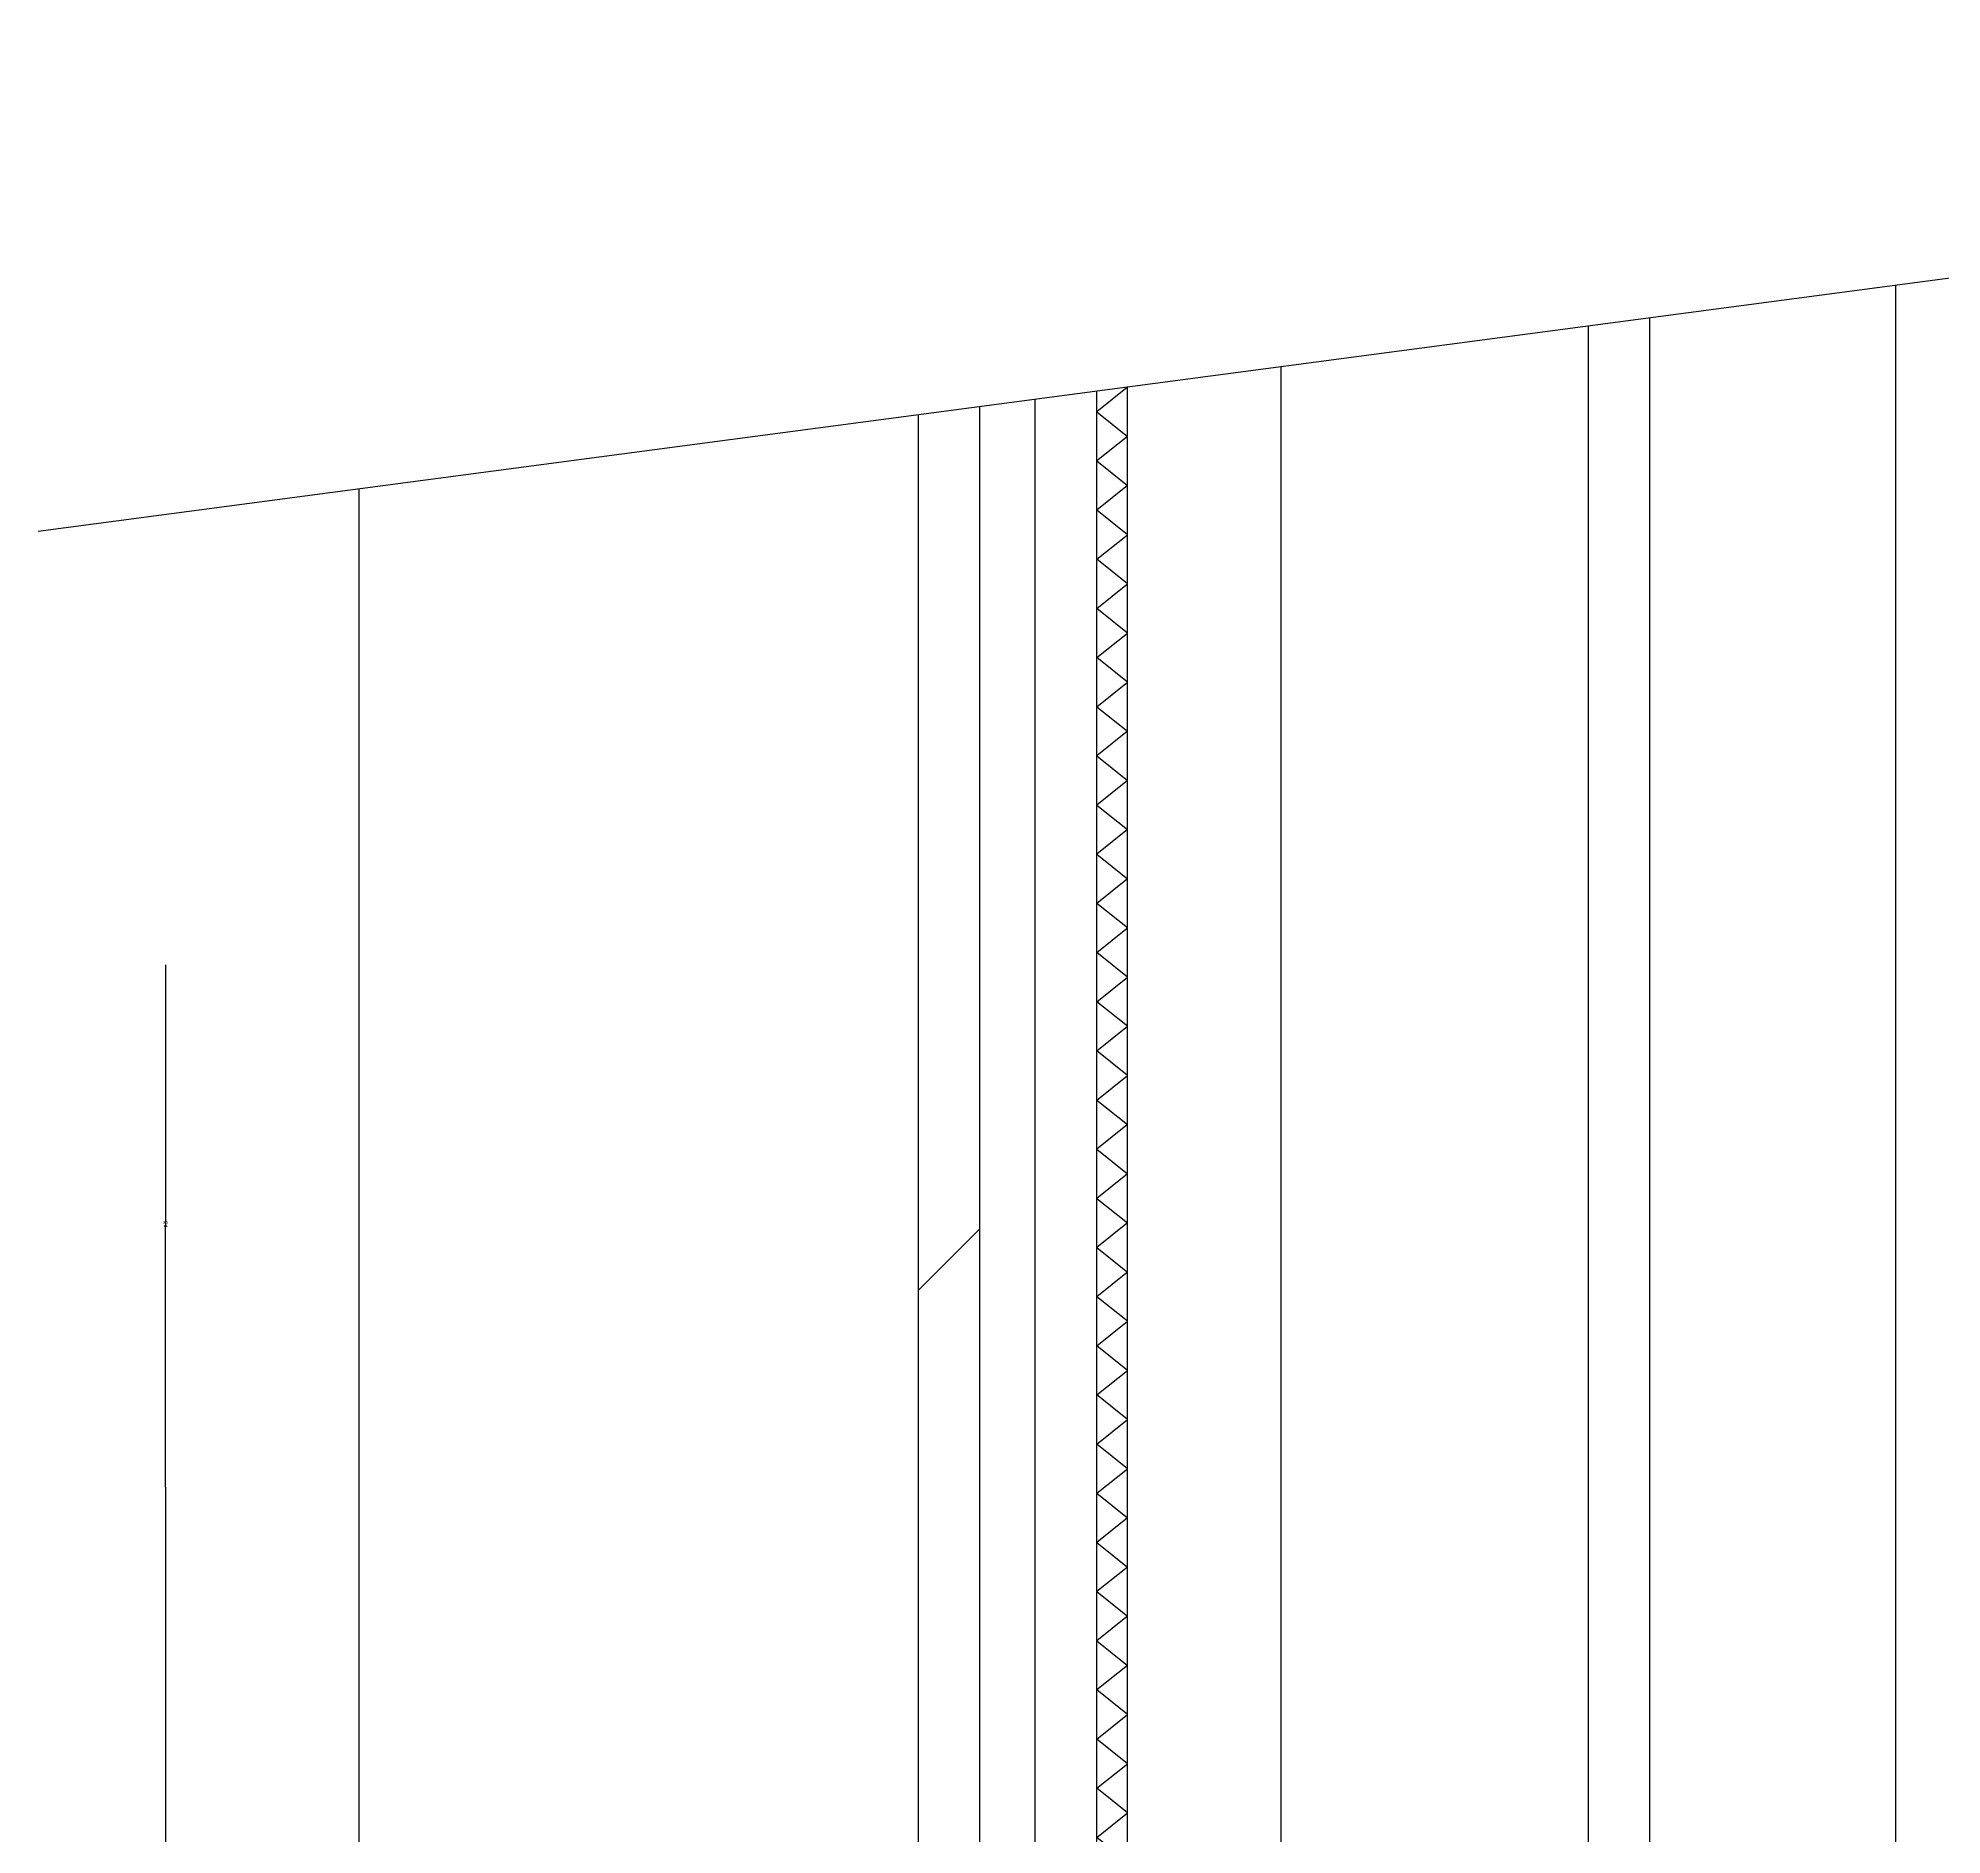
# Model space of a CAD drawing. Header units: metres. Extents: x 53 to 5323, y 88 to 7028.
# Drawn here: x 3590 to 4209, y 3026 to 3611 of the extents above; entities that cross this region are included whole.
import ezdxf

# ---------------------------------------------------------------- set-up
doc = ezdxf.new("R2010")
doc.units = ezdxf.units.M
for name, color, linetype in [('3', 3, 'Continuous'), ('4', 4, 'Continuous'), ('7', 7, 'Continuous'), ('BH', 3, 'Continuous'), ('DIM', 3, 'Continuous')]:
    doc.layers.add(name, color=color, linetype=linetype)
doc.dimstyles.get("Standard").update_dxf_attribs({"dimtxt": 2.5, "dimasz": 2.5, "dimexe": 1.25, "dimexo": 0.625, "dimtad": 1, "dimcen": 2.5, "dimazin": 3, "dimtfac": 1, "dimtmove": 0, "dimatfit": 3})

# ---------------------------------------------------------------- blocks, each defined once
blk = doc.blocks.new('BH2')
at = {"layer": 'BH'}
blk.add_lwpolyline([(0, 32), (5, 28), (0, 24), (5, 20), (0, 16), (5, 12), (0, 8), (5, 4), (0, 0)], dxfattribs=at)
blk = doc.blocks.new('*D51')
for p, q in [((3631.5, 3308.89), (3631.5, 3223.89)), ((3631.25, 3223.89), (3631, 3223.89)), ((3631.5, 3138.89), (3631.5, 3223.89)), ((3631.5, 3223.89), (3631.5, 3223.89)), ((3631.75, 3223.89), (3632, 3223.89))]:
    blk.add_line(p, q)
at = {"layer": 'Defpoints'}
for p in [(3631.5, 3308.89), (3631.5, 3223.89), (3631.5, 3138.89)]:
    blk.add_point(p, dxfattribs=at)
at = {"layer": 'DIM', "insert": (3631.5, 3225.015), "char_height": 1, "attachment_point": 5}
blk.add_mtext('85', dxfattribs=at)
blk = doc.blocks.new('*D58')
for p, q in [((3631.5, 3138.89), (3631.5, 2973.89)), ((3631.25, 2973.89), (3631, 2973.89)), ((3631.5, 2808.89), (3631.5, 2973.89)), ((3631.5, 2973.89), (3631.5, 2973.89)), ((3631.75, 2973.89), (3632, 2973.89))]:
    blk.add_line(p, q)
at = {"layer": 'Defpoints'}
for p in [(3631.5, 3138.89), (3631.5, 2973.89), (3631.5, 2808.89)]:
    blk.add_point(p, dxfattribs=at)
at = {"layer": 'DIM', "insert": (3631.5, 2975.015), "char_height": 1, "attachment_point": 5}
blk.add_mtext('165', dxfattribs=at)

msp = doc.modelspace()

# ---------------------------------------------------------------- hatches: boundary and pattern name
at = {"layer": 'BH'}
h = msp.add_hatch(dxfattribs=at)
h.set_pattern_fill('ANSI32', scale=50)
h.paths.add_polyline_path([(3896.48, 3490.64), (3876.48, 3487.99), (3876.48, 2008.89), (3896.48, 2008.89)])

# ---------------------------------------------------------------- linework, layer by layer
at = {"layer": '4'}
for p, q in [((4094.48, 2008.89), (4094.48, 3516.89)), ((3994.48, 2048.89), (3994.48, 3503.63)), ((3876.48, 2008.89), (3876.48, 3487.99)), ((3896.48, 2008.89), (3896.48, 3490.64)), ((3914.48, 2048.89), (3914.48, 3493.02))]:
    msp.add_line(p, q, dxfattribs=at)
at = {"layer": '7'}
for p, q in [((4194.48, 2448.89), (4194.48, 3530.14)), ((4114.48, 2448.89), (4114.48, 3519.54)), ((3934.48, 2048.89), (3934.48, 3495.68)), ((3944.48, 2048.89), (3944.48, 3497))]:
    msp.add_line(p, q, dxfattribs=at)
at = {"layer": 'BH'}
msp.add_lwpolyline([(3944.37, 3496.99), (3944.48, 3496.89), (3934.48, 3488.89), (3944.48, 3480.89), (3934.48, 3472.89), (3944.48, 3464.89), (3934.48, 3456.89)], dxfattribs=at)
at = {"layer": 'DIM'}
for p, q in [((3589.99, 3450.01), (4800.87, 3610.52)), ((3694.48, 1627.1), (3694.48, 3463.86))]:
    msp.add_line(p, q, dxfattribs=at)

# ---------------------------------------------------------------- block references
at = {"layer": '3', "xscale": -2, "yscale": 2, "zscale": 2, "rotation": 180}
for p in [(3934.48, 3456.89), (3934.48, 3328.89), (3934.48, 3200.89), (3934.48, 3072.89)]:
    msp.add_blockref('BH2', p, dxfattribs=at)
at = {"layer": '3', "xscale": 2, "yscale": 2, "zscale": 2}
for p in [(3934.48, 3328.89), (3934.48, 3200.89), (3934.48, 3072.89)]:
    msp.add_blockref('BH2', p, dxfattribs=at)

# ---------------------------------------------------------------- dimensions: what is measured, and where the dimension line sits
at = {"layer": 'DIM'}
for base, p1, p2, text, picture, middle in [((3631.5, 3223.89), (3631.5, 3308.89), (3631.5, 3138.89), '85', '*D51', (3631.5, 3225.015)), ((3631.5, 2973.89), (3631.5, 3138.89), (3631.5, 2808.89), '165', '*D58', (3631.5, 2975.015))]:
    dim = msp.add_linear_dim(base=base, p1=p1, p2=p2, text=text, dimstyle='Standard', dxfattribs=at)
    dim.commit()
    dim.dimension.update_dxf_attribs({"geometry": picture, "text_midpoint": middle})

doc.saveas('drawing.dxf')
